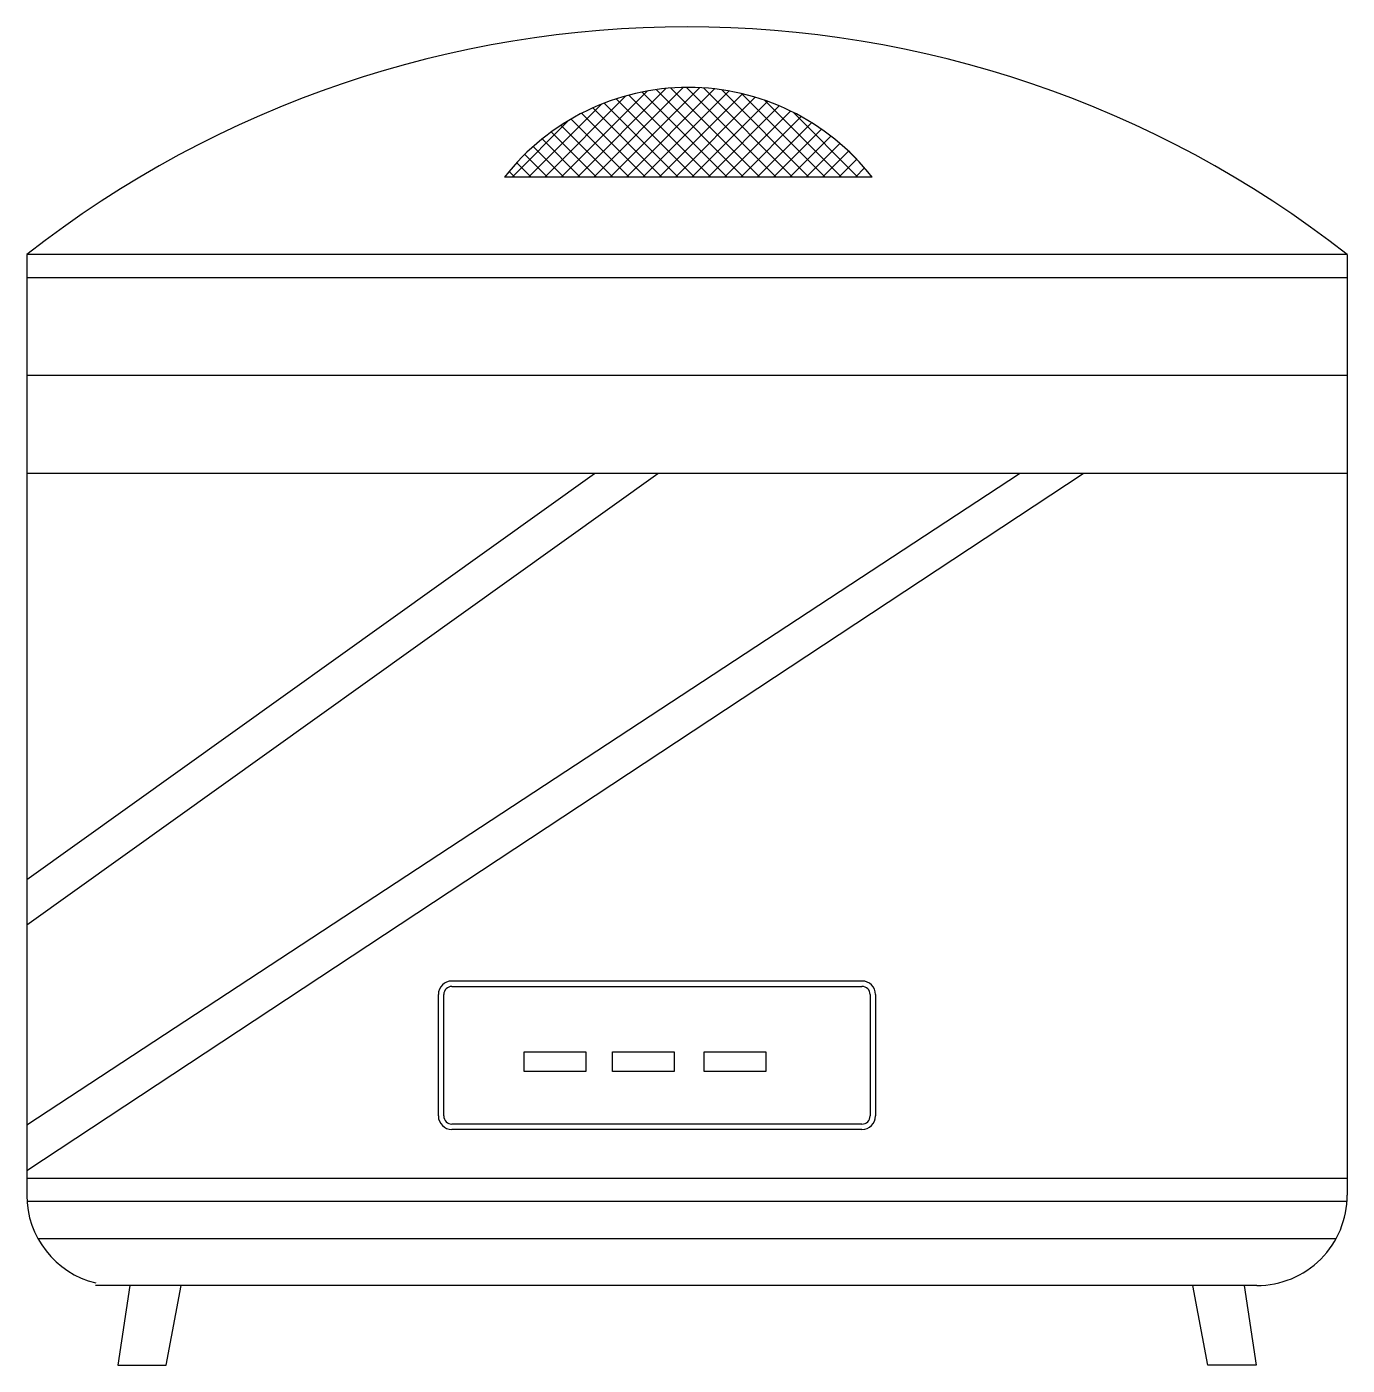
# Model space of a CAD drawing. Header units: millimetres. Extents: x 2 to 288, y 0 to 290.
import ezdxf

# ---------------------------------------------------------------- set-up
doc = ezdxf.new("R2010")
doc.units = ezdxf.units.MM

msp = doc.modelspace()

# ---------------------------------------------------------------- linework, layer by layer
at = {"color": 7}
for p, q in [((117.54, 257.01), (136.12, 275.59)), ((121.08, 257.01), (140.22, 276.16)), ((124.61, 257.01), (143.97, 276.38)), ((128.15, 257.01), (147.46, 276.33)), ((131.68, 257.01), (150.74, 276.06)), ((153.45, 257.01), (135.07, 275.39)), ((135.22, 257.01), (153.82, 275.62)), ((156.99, 257.01), (138.1, 275.91)), ((160.52, 257.01), (141.29, 276.25)), ((164.06, 257.01), (144.69, 276.39)), ((167.6, 257.01), (148.33, 276.28)), ((171.13, 257.01), (152.28, 275.87)), ((110.47, 257.01), (126.19, 272.73)), ((114.01, 257.01), (131.54, 274.55)), ((142.85, 257.01), (126.86, 273)), ((146.38, 257.01), (129.47, 273.92)), ((149.92, 257.01), (132.2, 274.73)), ((138.75, 257.01), (156.75, 275.01)), ((142.29, 257.01), (159.54, 274.26)), ((145.82, 257.01), (162.2, 273.38)), ((149.36, 257.01), (164.73, 272.39)), ((174.67, 257.01), (156.64, 275.04)), ((178.2, 257.01), (161.63, 273.58)), ((106.93, 257.01), (119.17, 269.25)), ((132.24, 257.01), (119.7, 269.56)), ((135.78, 257.01), (121.98, 270.81)), ((139.31, 257.01), (124.37, 271.96)), ((152.9, 257.01), (167.16, 271.28)), ((156.43, 257.01), (169.49, 270.07)), ((181.74, 257.01), (167.77, 270.98)), ((125.17, 257.01), (115.41, 266.77)), ((128.71, 257.01), (117.51, 268.21)), ((159.97, 257.01), (171.72, 268.76)), ((163.5, 257.01), (173.85, 267.36)), ((118.1, 257.01), (111.49, 263.62)), ((121.63, 257.01), (113.41, 265.24)), ((167.04, 257.01), (175.89, 265.86)), ((170.57, 257.01), (177.84, 264.28)), ((114.56, 257.01), (109.67, 261.91)), ((174.11, 257.01), (179.7, 262.61)), ((177.64, 257.01), (181.48, 260.85)), ((182.07, 260.22), (179.35, 262.94)), ((107.49, 257.01), (106.28, 258.23)), ((111.03, 257.01), (107.93, 260.11)), ((181.18, 257.01), (183.16, 259)), ((184.8, 257.01), (105.29, 257.01)), ((184.71, 257.01), (184.76, 257.06)), ((287.58, 240.23), (1.95, 240.23)), ((1.95, 240.23), (1.95, 36.79)), ((287.58, 240.23), (287.58, 36.79)), ((287.58, 235.22), (1.95, 235.22)), ((287.58, 214.09), (1.95, 214.09)), ((287.58, 192.88), (1.95, 192.88)), ((1.95, 42.15), (230.47, 192.88)), ((1.95, 51.98), (216.72, 192.88)), ((1.95, 95.25), (138.48, 192.88)), ((1.95, 105.09), (124.73, 192.88)), ((93.92, 83.12), (182.62, 83.12)), ((93.92, 81.94), (182.62, 81.94)), ((90.99, 53.92), (90.99, 80.18)), ((92.16, 53.92), (92.16, 80.18)), ((184.38, 80.18), (184.38, 53.92)), ((185.56, 80.18), (185.56, 53.92)), ((109.55, 67.77), (122.91, 67.77)), ((109.55, 63.57), (109.55, 67.77)), ((122.91, 67.77), (122.91, 63.57)), ((128.64, 67.77), (142, 67.77)), ((128.64, 63.57), (128.64, 67.77)), ((142, 67.77), (142, 63.57)), ((148.49, 63.57), (148.49, 67.77)), ((148.49, 67.77), (161.85, 67.77)), ((161.85, 67.77), (161.85, 63.57)), ((122.91, 63.57), (109.55, 63.57)), ((142, 63.57), (128.64, 63.57)), ((161.85, 63.57), (148.49, 63.57)), ((182.62, 52.16), (93.92, 52.16)), ((182.62, 50.98), (93.92, 50.98)), ((287.58, 40.41), (1.95, 40.41)), ((287.58, 35.4), (1.95, 35.4)), ((285.14, 27.31), (4.4, 27.31)), ((268.02, 17.23), (16.81, 17.23)), ((24.28, 17.23), (21.62, 0)), ((32.11, 0), (35.37, 17.23)), ((257.42, 0), (254.16, 17.23)), ((265.26, 17.23), (267.91, 0)), ((21.62, 0), (32.11, 0)), ((267.91, 0), (257.42, 0))]:
    msp.add_line(p, q, dxfattribs=at)
for centre, radius, start, end in [((144.77, 57.95), 231.56, 51.9211, 128.0789), ((145.05, 225.92), 50.47, 38.0338, 141.9662), ((93.92, 80.18), 2.93, 90, 180), ((93.92, 80.18), 1.76, 90, 180), ((182.62, 80.18), 2.93, 0, 90), ((182.62, 80.18), 1.76, 0, 90), ((93.92, 53.92), 2.93, 180, 270), ((93.92, 53.92), 1.76, 180, 270), ((182.62, 53.92), 2.93, 270, 0), ((182.62, 53.92), 1.76, 270, 0), ((21.51, 36.79), 19.56, 180, 256.2455), ((268.02, 36.79), 19.56, 269.9998, 0)]:
    msp.add_arc(centre, radius, start, end, dxfattribs=at)

doc.saveas('drawing.dxf')
